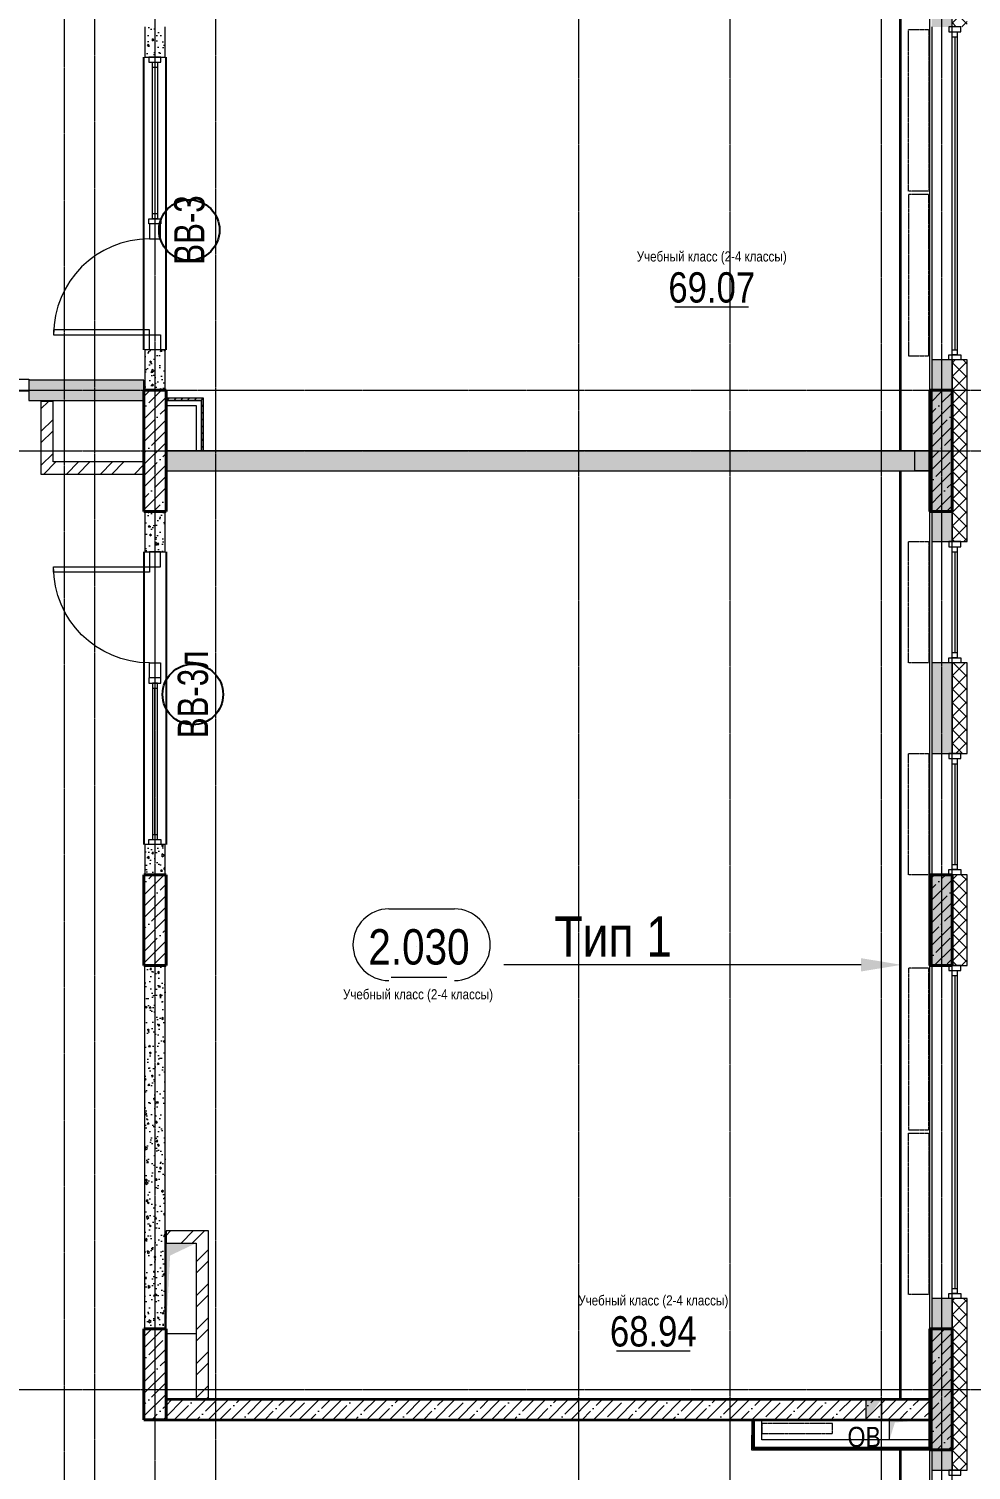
# Model space of a CAD drawing. Header units: millimetres. Extents: x -65509 to 912790, y 446 to 713294.
# Drawn here: x 198845 to 208185, y 152875 to 167156 of the extents above; entities that cross this region are included whole.
import ezdxf
from ezdxf import colors
from ezdxf.entities.mleader import LeaderData, LeaderLine
from ezdxf.enums import TextEntityAlignment as Align
from ezdxf.math import Vec2, Vec3

# ---------------------------------------------------------------- set-up
doc = ezdxf.new("R2010")
doc.units = ezdxf.units.MM
doc.linetypes.add('CENTER2', pattern=[28.575, 19.05, -3.175, 3.175, -3.175])
doc.linetypes.add('HIDDEN2', pattern=[4.7625, 3.175, -1.5875])
doc.layers.get('Defpoints').update_dxf_attribs({"color": 250})
for name, color, linetype, lineweight in [('A-AREA', 250, 'Continuous', 15), ('A-Wall_Материал_Газоблок_Контур', 250, 'Continuous', 0), ('АР_Area', 250, 'Continuous', 5), ('АР_Витраж', 250, 'Continuous', 13), ('АР_Витраж марка', 250, 'Continuous', 9), ('АР_Двери_витраж', 250, 'Continuous', 9), ('АР_Колонны', 250, 'Continuous', 30), ('АР_Окна', 250, 'Continuous', 5), ('АР_площадь пом', 250, 'Continuous', 5), ('АР_Стены ГКЛ', 250, 'Continuous', 15), ('АР_Стены ЖБ', 250, 'Continuous', 35), ('АР_Стены кирпич', 250, 'Continuous', 20), ('АР_Стены ПЕНОблок', 250, 'Continuous', 20), ('АР_Утеплитель', 250, 'Continuous', 0), ('АР_Штриховка', 250, 'Continuous', 0), ('Зашивки ГКЛ на всю высоту', 250, 'Continuous', 25), ('КМ_Фахверки', 250, 'Continuous', 25), ('ОВ_Отопление', 250, 'Continuous', 5), ('ОВ_Шахты', 250, 'Continuous', 5), ('Размеры зашивки ГКЛ', 250, 'Continuous', 0), ('РД_Оси_100', 250, 'Continuous', 0), ('РД_проем_инж перемыч_фахверк', 250, 'Continuous', 18)]:
    doc.layers.add(name, color=color, linetype=linetype, lineweight=lineweight)
doc.layers.add('АР_Отопительные приборы', color=1, linetype='HIDDEN2', lineweight=0, true_color=0xff0000)
doc.layers.add('Зашивка радиаторов тип 1 (фанера и МДФ)', color=7, linetype='Continuous', lineweight=0, true_color=0x000085)
doc.layers.add('РД_Витраж_вн', color=250, linetype='Continuous')
doc.layers.add('РД_Проем', color=250, linetype='Continuous', lineweight=0, plot=False)
doc.styles.add('Arial_09', font='ARIALN.TTF', dxfattribs={"width": 0.9})
doc.styles.add('style1', font='ARIALN.TTF')
pattern_1 = [(45, (142195.16, 127275.07), (-112.2532, 112.2532), []), (45, (142307.41, 127275.07), (-112.2532, 112.2532), [198.4375, -39.6875, 0, -39.6875])]
pattern_2 = [(95, (142195.16, 127275.07), (140.09465, 117.55338), [19.05, -209.55]), (40, (142195.16, 127275.07), (-160.01845, 110.17673), [15.24, -167.6406]), (145.45144, (142206.83, 127284.87), (-19.9238, 227.7301), [16.19, -178.09024]), (91.1842, (142159.24, 127311), (221.41024, 161.9534), [28.575, -314.325]), (141.63556, (142177.7, 127324.5), (-7.0866, 342.8268), [24.285, -267.1356]), (36.18415, (142159.24, 127311), (-7.0866, 342.8268), [22.86, -251.4597]), (66, (142186.18, 127319.97), (179.51998, 34.89515), [19.05, -209.55]), (11, (142186.18, 127319.97), (-86.53993, 173.9412), [15.24, -167.64]), (116.45145, (142201.14, 127322.88), (92.98005, 208.83634), [16.19, -178.08994]), (82.5, (142195.16, 127275.07), (-57.60547, 61.973414), [0, -165.608, 0, -170.18, 0, -168.275]), (52.5, (142195.16, 127275.07), (-23.58973, 118.087), [0, -97.028, 0, -161.798, 0, -64.135]), (12.5, (142155.105, 127235.02), (99.92786, 91.826196), [0, -63.5, 0, -198.12, 0, -262.89]), (2.5, (142137.14, 127217.06), (86.7639, 122.7224), [0, -82.55, 0, -131.572, 0, -186.69])]

# ---------------------------------------------------------------- blocks, each defined once
blk = doc.blocks.new('СОШ_2200_АР_ОСИ_М100_28.05.24')
at = {"layer": 'РД_Оси_100', "linetype": 'CENTER2'}
for p, q in [((63600, -6155), (63600, 139938.679)), ((65100, -6155), (65100, 139938.679)), ((62100, -6155), (62100, 73302.739)), ((43327.994, 26400), (71363.995, 26400))]:
    blk.add_line(p, q, dxfattribs=at)
for points in [[(57300, 139938.679), (57300, -6155)], [(58500, 139938.679), (58500, -6155)], [(65700, -6155), (65700, 139938.679)], [(57000, 70839.76), (57000, -5755), (56700, -6155)], [(57900, 70753.904), (57900, -6155)], [(43327.994, 36300), (71363.995, 36300)], [(43327.994, 35700), (71363.995, 35700)]]:
    blk.add_lwpolyline(points, dxfattribs=at)
blk = doc.blocks.new('otv')
at = {"linetype": 'Continuous'}
blk.add_lwpolyline([(0, -1), (0, 0), (1, 0), (1, -1)], close=True, dxfattribs=at)
blk.add_solid([(0, -1), (0, 0), (0.135, -0.137), (1, 0)], dxfattribs=at)
blk = doc.blocks.new('otv_в_стене')
at = {"linetype": 'Continuous'}
blk.add_lwpolyline([(0, -1), (0, 0), (1, 0), (1, -1)], close=True, dxfattribs=at)
blk.add_solid([(0, -1), (0, 0), (0.5, -0.5), (1, 0)], dxfattribs=at)
blk = doc.blocks.new('MOK-МаркаПом_овал_ареал')
for p, q in [((-2.99, 3.76), (3.52, 3.76)), ((-2.75, -3), (2.75, -3))]:
    blk.add_line(p, q)
for centre, radius, start, end in [((-2.99, 0.21), 3.55, 90, 270), ((3.52, 0.21), 3.55, 270, 90), ((-7.41, 0), 7.16, 0, 0.001)]:
    blk.add_arc(centre, radius, start, end)
at = {"color": 0, "style": 'style1'}
blk.add_attdef('АР-ПОМЕЩЕНИЕ:НОМЕР', text='', height=3, dxfattribs=at).set_placement((0.26, 0), align=Align.MIDDLE)
blk = doc.blocks.new('MOK-МаркаПомещения1')
at = {"layer": 'A-AREA', "color": 0}
blk.add_line((-3.65, -1.94), (3.65, -1.94), dxfattribs=at)
at = {"layer": 'A-AREA', "color": 0, "style": 'style1'}
blk.add_attdef('АР-ПОМЕЩЕНИЕ:ПЛОЩАДЬ', text='', height=3, dxfattribs=at).set_placement((0, 0), align=Align.MIDDLE)
at = {"layer": 'Defpoints', "style": 'style1', "flags": 8}
blk.add_attdef('АР-ПОМЕЩЕНИЕ:НАИМЕНОВАНИЕ', text='', height=1, dxfattribs=at).set_placement((0, 2.96), align=Align.MIDDLE)
blk = doc.blocks.new('МаркаВитража1')
at = {"layer": 'Defpoints'}
blk.add_circle((0, 0), 3, dxfattribs=at)
at = {"color": 0, "linetype": 'ByBlock', "lineweight": -2, "style": 'Arial_09', "width": 0.9}
blk.add_attdef('АР-ОКНО:НАИМЕНОВАНИЕ', text='', height=3, dxfattribs=at).set_placement((0, 0), align=Align.MIDDLE)

msp = doc.modelspace()

# ---------------------------------------------------------------- hatches: boundary and pattern name
at = {"layer": 'АР_Стены ГКЛ', "linetype": 'Continuous', "lineweight": 0}
h = msp.add_hatch(dxfattribs=at)
h.set_pattern_fill('ANSI31', color=256, scale=15, style=0)
h.set_pattern_definition([(45, (142195.157, 127275.073), (-33.67596, 33.67596), [])])
h.paths.add_polyline_path([(200205.157, 163495.073), (200205.157, 163475.073), (200555.157, 163475.073), (200575.157, 163495.073)], flags=0)
h = msp.add_hatch(dxfattribs=at)
h.set_pattern_fill('ANSI31', color=256, scale=15, angle=-360, style=0)
h.set_pattern_definition([(45, (142195.157, 127275.073), (-33.67596, 33.67596), [])])
h.paths.add_polyline_path([(200575.157, 163495.073), (200555.157, 163475.073), (200555.157, 162975.073), (200575.157, 162975.073)], flags=0)
at = {"layer": 'АР_Штриховка', "linetype": 'Continuous', "lineweight": 0}
h = msp.add_hatch(dxfattribs=at)
h.set_pattern_fill('AR-CONC', color=256, angle=-360, style=0)
h.set_pattern_definition([(50, (142195.16, 127275.07), (182.18467, -15.93909), [19.05, -209.55]), (355, (142195.16, 127275.07), (-35.24342, 191.05685), [15.24, -167.6406]), (100.45144, (142210.34, 127273.74), (146.94125, 175.11775), [16.19, -178.09024]), (46.1842, (142195.16, 127325.87), (271.07904, -42.04233), [28.575, -314.325]), (96.63556, (142217.75, 127322.37), (237.4041, 247.4261), [24.285, -267.1356]), (351.18415, (142195.16, 127325.87), (237.4041, 247.4261), [22.86, -251.4597]), (21, (142220.56, 127313.17), (151.6144, -102.2652), [19.05, -209.55]), (326, (142220.56, 127313.17), (61.80203, 184.18797), [15.24, -167.64]), (71.45144, (142233.2, 127304.65), (213.41642, 81.92277), [16.19, -178.08994]), (37.5, (142195.16, 127275.07), (3.088603, 84.55504), [0, -165.608, 0, -170.18, 0, -168.275]), (7.5, (142195.16, 127275.07), (66.81966, 100.180575), [0, -97.028, 0, -161.798, 0, -64.135]), (327.5, (142138.515, 127275.07), (135.590595, -5.728744), [0, -63.5, 0, -198.12, 0, -262.89]), (317.5, (142113.12, 127275.07), (148.12918, 25.42649), [0, -82.55, 0, -131.572, 0, -186.69])])
h.paths.add_polyline_path([(207995.157, 195850.073), (207795.157, 195850.073), (207795.157, 194775.073), (207995.157, 194775.073)], flags=0)
h.paths.add_polyline_path([(207995.157, 193275.073), (207795.157, 193275.073), (207795.157, 192375.073), (207995.157, 192375.073)], flags=0)
h.paths.add_polyline_path([(207995.157, 189075.073), (207795.157, 189075.073), (207795.157, 188175.073), (207995.157, 188175.073)], flags=0)
h.paths.add_polyline_path([(207995.157, 186975.073), (207795.157, 186975.073), (207795.157, 186075.073), (207995.157, 186075.073)], flags=0)
h.paths.add_polyline_path([(207995.157, 182775.073), (207795.157, 182775.073), (207795.157, 180975.073), (207995.157, 180975.073)], flags=0)
h.paths.add_polyline_path([(207995.157, 177675.073), (207795.157, 177675.073), (207795.157, 176775.073), (207995.157, 176775.073)], flags=0)
h.paths.add_polyline_path([(207995.157, 175575.073), (207795.157, 175575.073), (207795.157, 174675.073), (207995.157, 174675.073)], flags=0)
h.paths.add_polyline_path([(207995.157, 173475.073), (207795.157, 173475.073), (207795.157, 171375.073), (207995.157, 171375.073)], flags=0)
h.paths.add_polyline_path([(207995.157, 170175.073), (207795.157, 170175.073), (207795.157, 169275.073), (207995.157, 169275.073)], flags=0)
h.paths.add_polyline_path([(207995.157, 168075.073), (207795.157, 168075.073), (207795.157, 167175.073), (207995.157, 167175.073)], flags=0)
h.paths.add_polyline_path([(207995.157, 163875.073), (207795.157, 163875.073), (207795.157, 162075.073), (207995.157, 162075.073)], flags=0)
h.paths.add_polyline_path([(207995.157, 160875.073), (207795.157, 160875.073), (207795.157, 159975.073), (207995.157, 159975.073)], flags=0)
h.paths.add_polyline_path([(207995.157, 158775.073), (207795.157, 158775.073), (207795.157, 157875.073), (207995.157, 157875.073)], flags=0)
h.paths.add_polyline_path([(207995.157, 154575.073), (207795.157, 154575.073), (207795.157, 152875.074), (207995.157, 152875.074)], flags=0)
h.paths.add_polyline_path([(207995.157, 149575.074), (207795.157, 149575.074), (207795.157, 148675.074), (207995.157, 148675.074)], flags=0)
h.paths.add_polyline_path([(207995.157, 147475.074), (207795.157, 147475.074), (207795.157, 146575.072), (207995.157, 146575.072)], flags=0)
h = msp.add_hatch(dxfattribs=at)
h.set_pattern_fill('ANSI37', color=256, scale=30, angle=-360, style=0)
h.set_pattern_definition([(45, (142195.16, 127275.07), (-67.35192, 67.35192), []), (135, (142195.16, 127275.07), (-67.35192, -67.35192), [])])
h.paths.add_polyline_path([(208145.157, 195700.073), (207995.157, 195850.073), (207995.157, 194775.073), (208145.157, 194775.073)], flags=0)
h.paths.add_polyline_path([(208145.157, 193275.073), (207995.157, 193275.073), (207995.157, 192375.073), (208145.157, 192375.073)], flags=0)
h.paths.add_polyline_path([(208145.157, 189075.073), (207995.157, 189075.073), (207995.157, 188175.073), (208145.157, 188175.073)], flags=0)
h.paths.add_polyline_path([(208145.157, 186975.073), (207995.157, 186975.073), (207995.157, 186075.073), (208145.157, 186075.073)], flags=0)
h.paths.add_polyline_path([(208145.157, 182775.073), (207995.157, 182775.073), (207995.157, 180975.073), (208145.157, 180975.073)], flags=0)
h.paths.add_polyline_path([(208145.157, 177675.073), (207995.157, 177675.073), (207995.157, 176775.073), (208145.157, 176775.073)], flags=0)
h.paths.add_polyline_path([(208145.157, 175575.073), (207995.157, 175575.073), (207995.157, 174675.073), (208145.157, 174675.073)], flags=0)
h.paths.add_polyline_path([(208145.157, 173475.073), (207995.157, 173475.073), (207995.157, 171375.073), (208145.157, 171375.073)], flags=0)
h.paths.add_polyline_path([(208145.157, 170175.073), (207995.157, 170175.073), (207995.157, 169275.073), (208145.157, 169275.073)], flags=0)
h.paths.add_polyline_path([(208145.157, 168075.073), (207995.157, 168075.073), (207995.157, 167175.073), (208145.157, 167175.073)], flags=0)
h.paths.add_polyline_path([(208145.157, 163875.073), (207995.157, 163875.073), (207995.157, 162075.073), (208145.157, 162075.073)], flags=0)
h.paths.add_polyline_path([(208145.157, 160875.073), (207995.157, 160875.073), (207995.157, 159975.073), (208145.157, 159975.073)], flags=0)
h.paths.add_polyline_path([(208145.157, 158775.073), (207995.157, 158775.073), (207995.157, 157875.073), (208145.157, 157875.073)], flags=0)
h.paths.add_polyline_path([(208145.157, 154575.073), (207995.157, 154575.073), (207995.157, 152875.074), (208145.157, 152875.074)], flags=0)
h.paths.add_polyline_path([(208145.157, 149575.074), (207995.157, 149575.074), (207995.157, 148675.074), (208145.157, 148675.074)], flags=0)
h.paths.add_polyline_path([(208145.157, 147475.074), (207995.157, 147475.074), (207995.157, 146575.072), (208145.157, 146575.072)], flags=0)
h = msp.add_hatch(dxfattribs=at)
h.set_pattern_fill('AR-CONC', color=256, angle=45, style=0)
h.set_pattern_definition(pattern_2)
h.paths.add_polyline_path([(199995.157, 163574.073), (200195.157, 163574.073), (200195.157, 163975.073), (199995.157, 163975.073)], flags=0)
h.paths.add_polyline_path([(199995.157, 166875.073), (200195.157, 166875.073), (200195.157, 167176.073), (199995.157, 167176.073)], flags=0)
h = msp.add_hatch(dxfattribs=at)
h.set_pattern_fill('AR-CONC', color=256, angle=45, style=0)
h.set_pattern_definition([(95, (142195.16, 127275.07), (140.09465, 117.55338), [19.05, -209.55]), (40, (142195.16, 127275.07), (-160.01845, 110.17673), [15.24, -167.6406]), (145.45144, (142206.83, 127284.87), (-19.9238, 227.7301), [16.19, -178.09024]), (91.1842, (142159.24, 127311), (221.41024, 161.9534), [28.575, -314.325]), (141.63556, (142177.7, 127324.5), (-7.0866, 342.8268), [24.285, -267.1356]), (36.18415, (142159.24, 127311), (-7.0866, 342.8268), [22.86, -251.4597]), (66, (142186.18, 127319.97), (179.51998, 34.89515), [19.05, -209.55]), (11, (142186.18, 127319.97), (-86.53993, 173.9412), [15.24, -167.64]), (116.45145, (142201.14, 127322.88), (92.98005, 208.83634), [16.19, -178.08994]), (82.5, (142195.16, 127275.07), (-57.60547, 61.973414), [0, -165.608, 0, -170.18, 0, -168.275]), (52.5, (142195.16, 127275.07), (-23.58973, 118.087), [0, -97.028, 0, -161.798, 0, -64.135]), (12.5, (142155.105, 127235.02), (99.92786, 91.826196), [0, -63.5, 0, -198.12, 0, -262.89]), (2.5, (142137.14, 127217.06), (86.7639, 122.7224), [0, -82.55, 0, -131.572, 0, -186.69])])
h.paths.add_polyline_path([(199985.157, 163475.073), (199985.157, 163675.073), (198845.157, 163675.073), (198845.157, 163475.073)], flags=0)
h.paths.add_polyline_path([(196845.157, 163475.073), (196845.157, 163675.073), (196505.157, 163675.073), (196505.157, 163475.073)], flags=0)
h.paths.add_polyline_path([(196505.157, 163475.073), (196505.157, 163675.073), (195705.157, 163675.073), (195705.157, 163475.073)], flags=0)
at = {"layer": 'АР_Штриховка', "linetype": 'Continuous', "lineweight": 5}
h = msp.add_hatch(dxfattribs=at)
h.set_pattern_fill('ANSI35', color=256, scale=25, style=0)
h.set_pattern_definition(pattern_1)
h.paths.add_polyline_path([(199985.157, 162375.073), (200205.157, 162375.073), (200205.157, 163575.073), (199985.157, 163575.073)], flags=0)
h = msp.add_hatch(dxfattribs=at)
h.set_pattern_fill('ANSI35', color=256, scale=25, style=0)
h.set_pattern_definition(pattern_1)
h.paths.add_polyline_path([(207775.157, 162375.073), (207995.157, 162375.073), (207995.157, 163575.073), (207775.157, 163575.073)], flags=0)
at = {"layer": 'АР_Штриховка', "linetype": 'Continuous', "lineweight": 0}
h = msp.add_hatch(dxfattribs=at)
h.set_pattern_fill('ANSI32', color=256, scale=25, style=0)
h.set_pattern_definition([(45, (142195.16, 127275.07), (-168.3798, 168.3798), []), (45, (142307.4, 127275.07), (-168.3798, 168.3798), [])])
h.paths.add_polyline_path([(198965.157, 162745.073), (199085.157, 162865.073), (199085.157, 163465.073), (198965.157, 163465.073)], flags=0)
h = msp.add_hatch(dxfattribs=at)
h.set_pattern_fill('AR-CONC', color=256, angle=45, style=0)
h.set_pattern_definition([(95, (142195.16, 127275.07), (140.09465, 117.55338), [19.05, -209.55]), (40, (142195.16, 127275.07), (-160.01845, 110.17673), [15.24, -167.6406]), (145.45144, (142206.83, 127284.87), (-19.9238, 227.7301), [16.19, -178.09024]), (91.1842, (142159.24, 127311), (221.41024, 161.9534), [28.575, -314.325]), (141.63556, (142177.7, 127324.5), (-7.0866, 342.8268), [24.285, -267.1356]), (36.18415, (142159.24, 127311), (-7.0866, 342.8268), [22.86, -251.4597]), (66, (142186.18, 127319.97), (179.51998, 34.89515), [19.05, -209.55]), (11, (142186.18, 127319.97), (-86.53993, 173.9412), [15.24, -167.64]), (116.45145, (142201.14, 127322.88), (92.98005, 208.83634), [16.19, -178.08994]), (82.5, (142195.16, 127275.07), (-57.60547, 61.973414), [0, -165.608, 0, -170.18, 0, -168.275]), (52.5, (142195.16, 127275.07), (-23.58973, 118.087), [0, -97.028, 0, -161.798, 0, -64.135]), (12.5, (142155.105, 127235.02), (99.92786, 91.826196), [0, -63.5, 0, -198.12, 0, -262.89]), (2.5, (142137.14, 127217.06), (86.7639, 122.7224), [0, -82.55, 0, -131.572, 0, -186.69])])
h.paths.add_polyline_path([(200205.547, 162975.073), (200205.547, 162775.073), (207795.157, 162775.073), (207795.157, 162975.073)], flags=0)
h = msp.add_hatch(dxfattribs=at)
h.set_pattern_fill('ANSI32', color=256, scale=25, style=0)
h.set_pattern_definition([(45, (142195.16, 127275.07), (-168.3798, 168.3798), []), (45, (142307.4, 127275.07), (-168.3798, 168.3798), [])])
h.paths.add_polyline_path([(199985.157, 162745.073), (199985.157, 162865.073), (199085.157, 162865.073), (198965.157, 162745.073)], flags=0)
h = msp.add_hatch(dxfattribs=at)
h.set_pattern_fill('AR-CONC', color=256, angle=45, style=0)
h.set_pattern_definition(pattern_2)
h.paths.add_polyline_path([(199995.157, 158774.073), (200195.157, 158774.073), (200195.157, 159074.073), (199995.157, 159074.073)], flags=0)
h.paths.add_polyline_path([(199995.157, 161974.073), (200195.157, 161974.073), (200195.157, 162376.073), (199995.157, 162376.073)], flags=0)
at = {"layer": 'АР_Штриховка', "linetype": 'Continuous', "lineweight": 5}
h = msp.add_hatch(dxfattribs=at)
h.set_pattern_fill('ANSI35', color=256, scale=25, style=0)
h.set_pattern_definition(pattern_1)
h.paths.add_polyline_path([(199985.157, 157875.073), (200205.157, 157875.073), (200205.157, 158775.073), (199985.157, 158775.073)], flags=0)
h = msp.add_hatch(dxfattribs=at)
h.set_pattern_fill('ANSI35', color=256, scale=25, style=0)
h.set_pattern_definition(pattern_1)
h.paths.add_polyline_path([(207775.157, 157875.073), (207995.157, 157875.073), (207995.157, 158775.073), (207775.157, 158775.073)], flags=0)
at = {"layer": 'АР_Штриховка', "linetype": 'Continuous', "lineweight": 0}
h = msp.add_hatch(dxfattribs=at)
h.set_pattern_fill('AR-CONC', color=256, angle=45, style=0)
h.set_pattern_definition([(95, (142195.16, 127275.07), (140.09465, 117.55338), [19.05, -209.55]), (40, (142195.16, 127275.07), (-160.01845, 110.17673), [15.24, -167.6406]), (145.45144, (142206.83, 127284.87), (-19.9238, 227.7301), [16.19, -178.09024]), (91.1842, (142159.24, 127311), (221.41024, 161.9534), [28.575, -314.325]), (141.63556, (142177.7, 127324.5), (-7.0866, 342.8268), [24.285, -267.1356]), (36.18415, (142159.24, 127311), (-7.0866, 342.8268), [22.86, -251.4597]), (66, (142186.18, 127319.97), (179.51998, 34.89515), [19.05, -209.55]), (11, (142186.18, 127319.97), (-86.5399, 173.9412), [15.24, -167.64]), (116.45145, (142201.14, 127322.88), (92.98005, 208.83634), [16.19, -178.08994]), (82.5, (142195.16, 127275.07), (-57.60547, 61.973414), [0, -165.608, 0, -170.18, 0, -168.275]), (52.5, (142195.16, 127275.07), (-23.58973, 118.087), [0, -97.028, 0, -161.798, 0, -64.135]), (12.5, (142155.105, 127235.02), (99.92786, 91.826196), [0, -63.5, 0, -198.12, 0, -262.89]), (2.5, (142137.14, 127217.06), (86.7639, 122.7224), [0, -82.55, 0, -131.572, 0, -186.69])])
h.paths.add_polyline_path([(199995.157, 154275.073), (200195.157, 154275.073), (200195.157, 155125.073), (199995.157, 155125.073)], flags=0)
h.paths.add_polyline_path([(199995.157, 155125.073), (200195.157, 155125.073), (200195.157, 157876.073), (199995.157, 157876.073)], flags=0)
h = msp.add_hatch(dxfattribs=at)
h.set_pattern_fill('ANSI32', color=256, scale=25, style=0)
h.set_pattern_definition([(45, (142195.16, 127275.07), (-168.3798, 168.3798), []), (45, (142307.4, 127275.07), (-168.3798, 168.3798), [])])
h.paths.add_polyline_path([(200205.157, 155245.073), (200205.157, 155125.073), (200505.157, 155125.073), (200625.157, 155245.073)], flags=0)
h = msp.add_hatch(dxfattribs=at)
h.set_pattern_fill('ANSI32', color=256, scale=25, angle=-360, style=0)
h.set_pattern_definition([(45, (142195.16, 127275.07), (-168.3798, 168.3798), []), (45, (142307.4, 127275.07), (-168.3798, 168.3798), [])])
h.paths.add_polyline_path([(200625.157, 155245.073), (200505.157, 155125.073), (200505.157, 153575.073), (200625.157, 153575.073)], flags=0)
at = {"layer": 'АР_Штриховка', "linetype": 'Continuous', "lineweight": 5}
h = msp.add_hatch(dxfattribs=at)
h.set_pattern_fill('ANSI35', color=256, scale=25, style=0)
h.set_pattern_definition(pattern_1)
h.paths.add_polyline_path([(199985.157, 153375.073), (200205.157, 153375.073), (200205.157, 154275.073), (199985.157, 154275.073)], flags=0)
h = msp.add_hatch(dxfattribs=at)
h.set_pattern_fill('ANSI35', color=256, scale=25, style=0)
h.set_pattern_definition(pattern_1)
h.paths.add_polyline_path([(207775.157, 153075.073), (207995.157, 153075.073), (207995.157, 154275.073), (207775.157, 154275.073)], flags=0)
h = msp.add_hatch(dxfattribs=at)
h.set_pattern_fill('ANSI35', color=256, scale=25, style=0)
h.set_pattern_definition([(45, (142195.16, 127275.07), (-112.2532, 112.2532), []), (45, (142307.41, 127275.07), (-112.2532, 112.2532), [198.4375, -39.6875, 0, -39.6875])])
h.paths.add_polyline_path([(200205.157, 153575.073), (200205.157, 153375.073), (207775.157, 153375.073), (207775.157, 153575.073)], flags=0)

# ---------------------------------------------------------------- linework, layer by layer
at = {"layer": 'A-Wall_Материал_Газоблок_Контур', "linetype": 'Continuous', "lineweight": 0}
for p, q in [((207795.157, 167175.073), (207795.157, 163875.073)), ((207795.157, 162075.073), (207795.157, 160875.073)), ((207795.157, 159975.073), (207795.157, 158775.073)), ((207795.157, 157875.073), (207795.157, 154575.073)), ((207795.157, 152875.074), (207795.157, 149575.074))]:
    msp.add_line(p, q, dxfattribs=at)
at = {"layer": 'АР_Витраж', "linetype": 'Continuous', "lineweight": 5}
for p, q in [((199985.157, 166875.073), (199985.157, 165225.073)), ((200205.157, 166875.073), (200205.157, 165225.073)), ((199985.157, 159074.073), (199985.157, 160724.073)), ((200205.157, 159074.073), (200205.157, 160724.073))]:
    msp.add_line(p, q, dxfattribs=at)
at = {"layer": 'АР_Витраж', "linetype": 'Continuous', "lineweight": 13}
for p, q in [((200070.157, 166775.073), (200120.157, 166775.073)), ((200095.157, 166775.073), (200095.157, 165325.073)), ((200070.157, 165325.073), (200120.157, 165325.073)), ((200070.157, 160624.073), (200120.157, 160624.073)), ((200095.157, 159174.073), (200095.157, 160624.073)), ((200070.157, 159174.073), (200120.157, 159174.073))]:
    msp.add_line(p, q, dxfattribs=at)
for points in [[(200155.157, 166825.073), (200155.157, 166875.073), (200035.157, 166875.073), (200035.157, 166825.073)], [(200070.157, 166825.073), (200120.157, 166825.073), (200120.157, 165275.073), (200070.157, 165275.073)], [(200155.157, 165275.073), (200155.157, 165225.073), (200035.157, 165225.073), (200035.157, 165275.073)], [(200155.157, 160674.073), (200155.157, 160724.073), (200035.157, 160724.073), (200035.157, 160674.073)], [(200070.157, 159124.073), (200120.157, 159124.073), (200120.157, 160674.073), (200070.157, 160674.073)], [(200155.157, 159124.073), (200155.157, 159074.073), (200035.157, 159074.073), (200035.157, 159124.073)]]:
    msp.add_lwpolyline(points, close=True, dxfattribs=at)
at = {"layer": 'АР_Двери_витраж', "linetype": 'Continuous', "lineweight": 9}
for points in [[(200150.157, 165075.073), (200150.157, 165225.073), (200040.157, 165225.073), (200040.157, 165075.073)], [(200040.157, 164125.073), (200040.157, 164175.073), (199090.157, 164175.073), (199090.157, 164125.073)], [(200150.157, 164125.073), (200150.157, 163975.073), (200040.157, 163975.073), (200040.157, 164125.073)], [(198695.157, 163685.073), (198845.157, 163685.073), (198845.157, 163565.073), (198695.157, 163565.073)], [(200150.157, 161824.073), (200150.157, 161974.073), (200040.157, 161974.073), (200040.157, 161824.073)], [(200040.157, 161824.073), (200040.157, 161774.073), (199090.157, 161774.073), (199090.157, 161824.073)], [(200150.157, 160874.073), (200150.157, 160724.073), (200040.157, 160724.073), (200040.157, 160874.073)]]:
    msp.add_lwpolyline(points, close=True, dxfattribs=at)
msp.add_arc((200040.157, 164125.073), 950, 90, 180, dxfattribs=at)
at = {"layer": 'АР_Двери_витраж', "linetype": 'Continuous', "lineweight": 9, "extrusion": (0, 0, -1)}
msp.add_arc((-200040.157, 161824.073), 950, 270, 0, dxfattribs=at)
at = {"layer": 'АР_Колонны', "linetype": 'HIDDEN2', "lineweight": 25}
for p, q in [((199985.157, 163575.073), (200205.157, 163575.073)), ((199985.157, 162375.073), (199985.157, 163575.073)), ((200205.157, 163575.073), (200205.157, 162375.073)), ((207775.157, 163575.073), (207995.157, 163575.073)), ((207775.157, 162375.073), (207775.157, 163575.073)), ((207995.157, 163575.073), (207995.157, 162375.073)), ((200205.157, 162375.073), (199985.157, 162375.073)), ((207995.157, 162375.073), (207775.157, 162375.073)), ((199985.157, 158775.073), (200205.157, 158775.073)), ((199985.157, 157875.073), (199985.157, 158775.073)), ((200205.157, 158775.073), (200205.157, 157875.073)), ((207775.157, 158775.073), (207995.157, 158775.073)), ((207775.157, 157875.073), (207775.157, 158775.073)), ((207995.157, 158775.073), (207995.157, 157875.073)), ((200205.157, 157875.073), (199985.157, 157875.073)), ((207995.157, 157875.073), (207775.157, 157875.073)), ((199985.157, 154275.073), (200205.157, 154275.073)), ((199985.157, 153375.073), (199985.157, 154275.073)), ((200205.157, 154275.073), (200205.157, 153375.073)), ((207775.157, 154275.073), (207995.157, 154275.073)), ((207775.157, 153075.073), (207775.157, 154275.073)), ((207995.157, 154275.073), (207995.157, 153075.073)), ((200205.157, 153375.073), (199985.157, 153375.073)), ((207995.157, 153075.073), (207775.157, 153075.073))]:
    msp.add_line(p, q, dxfattribs=at)
at = {"layer": 'АР_Колонны', "linetype": 'Continuous', "lineweight": 35}
for p, q in [((199985.157, 163575.073), (200205.157, 163575.073)), ((199985.157, 162375.073), (199985.157, 163575.073)), ((200205.157, 162375.073), (200205.157, 163575.073)), ((207775.157, 163575.073), (207995.157, 163575.073)), ((207775.157, 162375.073), (207775.157, 163575.073)), ((207995.157, 162375.073), (207995.157, 163575.073)), ((199985.157, 162375.073), (200205.157, 162375.073)), ((207775.157, 162375.073), (207995.157, 162375.073)), ((199985.157, 158775.073), (200205.157, 158775.073)), ((199985.157, 157875.073), (199985.157, 158775.073)), ((200205.157, 157875.073), (200205.157, 158775.073)), ((207775.157, 158775.073), (207995.157, 158775.073)), ((207775.157, 157875.073), (207775.157, 158775.073)), ((207995.157, 157875.073), (207995.157, 158775.073)), ((199985.157, 157875.073), (200205.157, 157875.073)), ((207775.157, 157875.073), (207995.157, 157875.073)), ((199985.157, 154275.073), (200205.157, 154275.073)), ((199985.157, 153375.073), (199985.157, 154275.073)), ((200205.157, 153375.073), (200205.157, 154275.073)), ((207775.157, 154275.073), (207995.157, 154275.073)), ((207775.157, 153075.073), (207775.157, 154275.073)), ((207995.157, 153075.073), (207995.157, 154275.073)), ((199985.157, 153375.073), (200205.157, 153375.073)), ((207775.157, 153075.073), (207995.157, 153075.073))]:
    msp.add_line(p, q, dxfattribs=at)
at = {"layer": 'АР_Окна', "linetype": 'Continuous', "lineweight": 5}
for p, q in [((207795.157, 167175.073), (207795.157, 163875.073)), ((207997.657, 167075.073), (208047.657, 167075.073)), ((208022.657, 167075.073), (208022.657, 163975.073)), ((207997.657, 163975.073), (208047.657, 163975.073)), ((207795.157, 162075.073), (207795.157, 160875.073)), ((207997.657, 161975.073), (208047.657, 161975.073)), ((208022.657, 161975.073), (208022.657, 160975.073)), ((207997.657, 160975.073), (208047.657, 160975.073)), ((207795.157, 159975.073), (207795.157, 158775.073)), ((207997.657, 159875.073), (208047.657, 159875.073)), ((208022.657, 159875.073), (208022.657, 158875.073)), ((207997.657, 158875.073), (208047.657, 158875.073)), ((207795.157, 157875.073), (207795.157, 154575.073)), ((207997.657, 157775.073), (208047.657, 157775.073)), ((208022.657, 157775.073), (208022.657, 154675.073)), ((207997.657, 154675.073), (208047.657, 154675.073)), ((207795.157, 152875.074), (207795.157, 149575.074))]:
    msp.add_line(p, q, dxfattribs=at)
for points in [[(208082.657, 167125.073), (208082.657, 167175.073), (207962.657, 167175.073), (207962.657, 167125.073)], [(207997.657, 167125.073), (208047.657, 167125.073), (208047.657, 163925.073), (207997.657, 163925.073)], [(208082.657, 163925.073), (208082.657, 163875.073), (207962.657, 163875.073), (207962.657, 163925.073)], [(208082.657, 162025.073), (208082.657, 162075.073), (207962.657, 162075.073), (207962.657, 162025.073)], [(207997.657, 162025.073), (208047.657, 162025.073), (208047.657, 160925.073), (207997.657, 160925.073)], [(208082.657, 160925.073), (208082.657, 160875.073), (207962.657, 160875.073), (207962.657, 160925.073)], [(208082.657, 159925.073), (208082.657, 159975.073), (207962.657, 159975.073), (207962.657, 159925.073)], [(207997.657, 159925.073), (208047.657, 159925.073), (208047.657, 158825.073), (207997.657, 158825.073)], [(208082.657, 158825.073), (208082.657, 158775.073), (207962.657, 158775.073), (207962.657, 158825.073)], [(208082.657, 157825.073), (208082.657, 157875.073), (207962.657, 157875.073), (207962.657, 157825.073)], [(207997.657, 157825.073), (208047.657, 157825.073), (208047.657, 154625.073), (207997.657, 154625.073)], [(208082.657, 154625.073), (208082.657, 154575.073), (207962.657, 154575.073), (207962.657, 154625.073)], [(208082.657, 152825.074), (208082.657, 152875.074), (207962.657, 152875.074), (207962.657, 152825.074)]]:
    msp.add_lwpolyline(points, close=True, dxfattribs=at)
at = {"layer": 'АР_Отопительные приборы'}
for points in [[(207565.157, 167148.636), (207765.157, 167148.636), (207765.157, 165548.636), (207565.157, 165548.636)], [(207765.157, 165515.482), (207565.157, 165515.482), (207565.157, 163915.482), (207765.157, 163915.482)], [(207765.157, 160875.073), (207565.157, 160875.073), (207565.157, 162075.073), (207765.157, 162075.073)], [(207765.157, 158775.073), (207565.157, 158775.073), (207565.157, 159975.073), (207765.157, 159975.073)], [(207765.157, 157848.636), (207565.157, 157848.636), (207565.157, 156248.636), (207765.157, 156248.636)], [(207765.157, 154615.482), (207565.157, 154615.482), (207565.157, 156215.482), (207765.157, 156215.482)], [(206809.509, 153337.984), (206109.509, 153337.984), (206109.509, 153237.984), (206809.509, 153237.984)]]:
    msp.add_lwpolyline(points, close=True, dxfattribs=at)
at = {"layer": 'АР_Стены ГКЛ', "linetype": 'Continuous', "lineweight": 5}
for p, q in [((200205.157, 163495.073), (200205.157, 163475.073)), ((200575.157, 163495.073), (200205.157, 163495.073)), ((200205.157, 163475.073), (200205.157, 163425.073)), ((200555.157, 163475.073), (200205.157, 163475.073)), ((200205.157, 163475.073), (200555.157, 163475.073)), ((200205.157, 163425.073), (200505.157, 163425.073)), ((200505.157, 163425.073), (200505.157, 162975.073)), ((200555.157, 162975.073), (200555.157, 163475.073)), ((200555.157, 163475.073), (200555.157, 162975.073)), ((200575.157, 162975.073), (200575.157, 163495.073)), ((200505.157, 162975.073), (200555.157, 162975.073)), ((200555.157, 162975.073), (200575.157, 162975.073))]:
    msp.add_line(p, q, dxfattribs=at)
at = {"layer": 'АР_Стены ЖБ', "linetype": 'Continuous', "lineweight": 40}
for p, q in [((200205.157, 163575.073), (199985.157, 163575.073)), ((199985.157, 163575.073), (199985.157, 162375.073)), ((200205.157, 162375.073), (200205.157, 163575.073)), ((207995.157, 163575.073), (207775.157, 163575.073)), ((207775.157, 163575.073), (207775.157, 162375.073)), ((207995.157, 162375.073), (207995.157, 163575.073)), ((199985.157, 162375.073), (200205.157, 162375.073)), ((207775.157, 162375.073), (207995.157, 162375.073)), ((200205.157, 158775.073), (199985.157, 158775.073)), ((199985.157, 158775.073), (199985.157, 157875.073)), ((200205.157, 157875.073), (200205.157, 158775.073)), ((207995.157, 158775.073), (207775.157, 158775.073)), ((207775.157, 158775.073), (207775.157, 157875.073)), ((207995.157, 157875.073), (207995.157, 158775.073)), ((199985.157, 157875.073), (200205.157, 157875.073)), ((207775.157, 157875.073), (207995.157, 157875.073)), ((200205.157, 154275.073), (199985.157, 154275.073)), ((199985.157, 154275.073), (199985.157, 153375.073)), ((200205.157, 153375.073), (200205.157, 154275.073)), ((207995.157, 154275.073), (207775.157, 154275.073)), ((207775.157, 154275.073), (207775.157, 153075.073)), ((207995.157, 153075.073), (207995.157, 154275.073)), ((199985.157, 153375.073), (200205.157, 153375.073)), ((207775.157, 153075.073), (207995.157, 153075.073))]:
    msp.add_line(p, q, dxfattribs=at)
at = {"layer": 'АР_Стены ЖБ', "linetype": 'Continuous', "lineweight": 35}
for p, q in [((200205.157, 153575.073), (200205.157, 153375.073)), ((207775.157, 153575.073), (200205.157, 153575.073)), ((207775.157, 153375.073), (207775.157, 153575.073)), ((200205.157, 153375.073), (207775.157, 153375.073))]:
    msp.add_line(p, q, dxfattribs=at)
at = {"layer": 'АР_Стены кирпич', "linetype": 'Continuous', "lineweight": 20}
for p, q in [((199085.157, 163465.073), (198965.157, 163465.073)), ((198965.157, 163465.073), (198965.157, 162745.073)), ((199085.157, 162865.073), (199085.157, 163465.073)), ((199985.157, 162865.073), (199085.157, 162865.073)), ((199985.157, 162745.073), (199985.157, 162865.073)), ((198965.157, 162745.073), (199985.157, 162745.073)), ((200205.157, 155245.073), (200205.157, 155125.073)), ((200625.157, 155245.073), (200205.157, 155245.073)), ((200625.157, 153575.073), (200625.157, 155245.073)), ((200205.157, 155125.073), (200505.157, 155125.073)), ((200505.157, 155125.073), (200505.157, 153575.073)), ((200505.157, 153575.073), (200625.157, 153575.073))]:
    msp.add_line(p, q, dxfattribs=at)
at = {"layer": 'АР_Стены ПЕНОблок', "linetype": 'Continuous', "lineweight": 20}
for p, q in [((199995.157, 167176.073), (199995.157, 166875.073)), ((200195.157, 166875.073), (200195.157, 167176.073)), ((199995.157, 166875.073), (200195.157, 166875.073)), ((200195.157, 163975.073), (199995.157, 163975.073)), ((199995.157, 163975.073), (199995.157, 163574.073)), ((200195.157, 163574.073), (200195.157, 163975.073)), ((207995.157, 163875.073), (207795.157, 163875.073)), ((207795.157, 163875.073), (207795.157, 162075.073)), ((207995.157, 162075.073), (207995.157, 163875.073)), ((199985.157, 163675.073), (198845.157, 163675.073)), ((198845.157, 163675.073), (198845.157, 163475.073)), ((199985.157, 163475.073), (199985.157, 163675.073)), ((199995.157, 163574.073), (200195.157, 163574.073)), ((198845.157, 163475.073), (199985.157, 163475.073)), ((200205.547, 162975.073), (200205.547, 162775.073)), ((207795.157, 162975.073), (200205.547, 162975.073)), ((207795.157, 162775.073), (207795.157, 162975.073)), ((200205.547, 162775.073), (207795.157, 162775.073)), ((200195.157, 162376.073), (199995.157, 162376.073)), ((199995.157, 162376.073), (199995.157, 161974.073)), ((200195.157, 161974.073), (200195.157, 162376.073)), ((199995.157, 161974.073), (200195.157, 161974.073)), ((207795.157, 162075.073), (207995.157, 162075.073)), ((207995.157, 160875.073), (207795.157, 160875.073)), ((207795.157, 160875.073), (207795.157, 159975.073)), ((207995.157, 159975.073), (207995.157, 160875.073)), ((207795.157, 159975.073), (207995.157, 159975.073)), ((200195.157, 159074.073), (199995.157, 159074.073)), ((199995.157, 159074.073), (199995.157, 158774.073)), ((200195.157, 158774.073), (200195.157, 159074.073)), ((199995.157, 158774.073), (200195.157, 158774.073)), ((207995.157, 158775.073), (207795.157, 158775.073)), ((207795.157, 158775.073), (207795.157, 157875.073)), ((207995.157, 157875.073), (207995.157, 158775.073)), ((200195.157, 157876.073), (199995.157, 157876.073)), ((199995.157, 154275.073), (199995.157, 157876.073)), ((200195.157, 154275.073), (200195.157, 157876.073)), ((207795.157, 157875.073), (207995.157, 157875.073)), ((207995.157, 154575.073), (207795.157, 154575.073)), ((207795.157, 154575.073), (207795.157, 152875.074)), ((207995.157, 152875.074), (207995.157, 154575.073)), ((199995.157, 154275.073), (200195.157, 154275.073)), ((207795.157, 152875.074), (207995.157, 152875.074))]:
    msp.add_line(p, q, dxfattribs=at)
at = {"layer": 'АР_Утеплитель', "linetype": 'Continuous', "lineweight": 0}
for p, q in [((208145.157, 163875.073), (207995.157, 163875.073)), ((207995.157, 163875.073), (207995.157, 162075.073)), ((208145.157, 162075.073), (208145.157, 163875.073)), ((207995.157, 162075.073), (208145.157, 162075.073)), ((208145.157, 160875.073), (207995.157, 160875.073)), ((207995.157, 160875.073), (207995.157, 159975.073)), ((208145.157, 159975.073), (208145.157, 160875.073)), ((207995.157, 159975.073), (208145.157, 159975.073)), ((208145.157, 158775.073), (207995.157, 158775.073)), ((207995.157, 158775.073), (207995.157, 157875.073)), ((208145.157, 157875.073), (208145.157, 158775.073)), ((207995.157, 157875.073), (208145.157, 157875.073)), ((208145.157, 154575.073), (207995.157, 154575.073)), ((207995.157, 154575.073), (207995.157, 152875.074)), ((208145.157, 152875.074), (208145.157, 154575.073)), ((207995.157, 152875.074), (208145.157, 152875.074))]:
    msp.add_line(p, q, dxfattribs=at)
at = {"layer": 'Зашивка радиаторов тип 1 (фанера и МДФ)', "linetype": 'Continuous', "lineweight": 0}
for p, q in [((207475.157, 172175.073), (207475.157, 162975.073)), ((207487.657, 172175.073), (207487.657, 162975.073)), ((207487.657, 162975.073), (207487.657, 172175.073)), ((207775.157, 162975.073), (207775.157, 172175.073)), ((207475.157, 162975.073), (207775.157, 162975.073)), ((207475.157, 162775.073), (207775.157, 162775.073)), ((207475.157, 162775.073), (207475.157, 153575.073)), ((207487.657, 162775.073), (207487.657, 153575.073)), ((207487.657, 153575.073), (207487.657, 162775.073)), ((207775.157, 153575.073), (207775.157, 162775.073)), ((207475.157, 153575.073), (207775.157, 153575.073)), ((207475.157, 153075.122), (207775.157, 153075.134)), ((207475.157, 153075.122), (207475.157, 147295.073)), ((207487.657, 153075.123), (207487.657, 147295.073)), ((207487.657, 147295.073), (207487.657, 153075.123)), ((207775.157, 147295.073), (207775.157, 153075.134))]:
    msp.add_line(p, q, dxfattribs=at)
at = {"layer": 'Зашивки ГКЛ на всю высоту', "linetype": 'Continuous', "lineweight": 0}
for p, q in [((206009.672, 153375.073), (206009.418, 153075.064)), ((206009.672, 153375.073), (206109.672, 153374.988)), ((206022.172, 153375.062), (206021.928, 153087.565)), ((206021.939, 153100.065), (206022.172, 153375.062)), ((206034.428, 153087.565), (206034.672, 153375.052)), ((206034.672, 153375.052), (206034.439, 153100.065)), ((206109.502, 153175.068), (206109.672, 153374.988)), ((207775.156, 153100.134), (206021.939, 153100.065)), ((206034.439, 153100.065), (207775.156, 153100.134)), ((207775.153, 153175.134), (206109.502, 153175.068)), ((207775.156, 153100.134), (207775.153, 153175.134)), ((207775.157, 153075.134), (207775.156, 153100.134)), ((206009.418, 153075.064), (207775.157, 153075.134)), ((206021.928, 153087.565), (207775.157, 153087.634)), ((207775.157, 153087.634), (206034.428, 153087.565))]:
    msp.add_line(p, q, dxfattribs=at)
at = {"layer": 'КМ_Фахверки', "lineweight": 5}
msp.add_lwpolyline([(212895.157, 195850.073), (236595.157, 195849.49), (236595.157, 127175.073), (256895.157, 127175.073), (256895.126, 262175.073), (215195.161, 262175.073), (215195.161, 256175.073), (179595.157, 256175.073), (179595.157, 227875.073), (142095.157, 227875.073), (142095.157, 140675.073), (169895.157, 140675.073), (169895.157, 153775.073), (162395.157, 153775.073), (162395.157, 195850.073), (187695.157, 195850.073), (187695.157, 127175.073), (225395.157, 127175.073), (225395.157, 140875.073), (207995.156, 140875.08), (207995.156, 195850.073), (212896.745, 195850.073)], dxfattribs=at)
at = {"layer": 'РД_Витраж_вн', "linetype": 'Continuous', "lineweight": -3}
for p, q in [((199985.157, 163975.073), (199985.157, 166875.073)), ((200205.157, 163975.073), (200205.157, 166875.073)), ((199985.157, 161974.073), (199985.157, 159074.073)), ((200205.157, 161974.073), (200205.157, 159074.073))]:
    msp.add_line(p, q, dxfattribs=at)
at = {"layer": 'РД_Проем', "linetype": 'Continuous', "lineweight": 0}
for p, q in [((199985.157, 163975.073), (199985.157, 166875.073)), ((200205.157, 163975.073), (200205.157, 166875.073)), ((199985.157, 161974.073), (199985.157, 159074.073)), ((200205.157, 161974.073), (200205.157, 159074.073))]:
    msp.add_line(p, q, dxfattribs=at)
at = {"layer": 'РД_проем_инж перемыч_фахверк', "linetype": 'Continuous', "lineweight": 18}
for p, q in [((199985.157, 166875.073), (199985.157, 163975.073)), ((200205.157, 166875.073), (200205.157, 163975.073)), ((199985.157, 161974.073), (199985.157, 159074.073)), ((200205.157, 161974.073), (200205.157, 159074.073))]:
    msp.add_line(p, q, dxfattribs=at)

# ---------------------------------------------------------------- block references
at = {"layer": 'АР_Area', "linetype": 'Continuous', "lineweight": 5}
ref = msp.add_blockref('MOK-МаркаПом_овал_ареал', (202712.074, 158060.317), dxfattribs=dict(at, xscale=100, yscale=100, zscale=100))
ref.add_attrib('АР-ПОМЕЩЕНИЕ:НОМЕР', '2.030', dxfattribs={"layer": '0', "color": 0, "height": 350, "style": 'style1'}).set_placement((202712.074, 158060.317), align=Align.MIDDLE)
ref.add_attrib('АР-ПОМЕЩЕНИЕ:НАИМЕНОВАНИЕ', 'Учебный класс (2-4 классы)', dxfattribs={"layer": 'Defpoints', "color": 2, "height": 100, "style": 'style1'}).set_placement((202702.658, 157578.924), align=Align.MIDDLE)
at = {"layer": 'АР_Витраж марка', "linetype": 'Continuous', "lineweight": 9, "xscale": 100, "yscale": 100, "zscale": 100}
for p, rotation, values in [((200435.676, 165162.271), 89.99999999999999, {'АР-ОКНО:НАИМЕНОВАНИЕ': 'ВВ-3'}), ((200471.208, 160561.284), 90, {'АР-ОКНО:НАИМЕНОВАНИЕ': 'ВВ-3л'})]:
    msp.add_blockref('МаркаВитража1', p, dxfattribs=dict(at, rotation=rotation)).add_auto_attribs(values)
at = {"layer": 'АР_площадь пом', "linetype": 'Continuous', "lineweight": 5}
ref = msp.add_blockref('MOK-МаркаПомещения1', (205614, 164594.126), dxfattribs=dict(at, xscale=100, yscale=100, zscale=100))
ref.add_attrib('АР-ПОМЕЩЕНИЕ:НАИМЕНОВАНИЕ', 'Учебный класс (2-4 классы)', dxfattribs={"layer": 'Defpoints', "height": 100, "style": 'style1'}).set_placement((205614, 164889.688), align=Align.MIDDLE)
ref.add_attrib('АР-ПОМЕЩЕНИЕ:ПЛОЩАДЬ', '69.07', dxfattribs={"layer": 'A-AREA', "color": 0, "height": 300, "style": 'style1'}).set_placement((205614, 164594.126), align=Align.MIDDLE)
ref = msp.add_blockref('MOK-МаркаПомещения1', (205034.757, 154250.753), dxfattribs=dict(at, xscale=100, yscale=100, zscale=100))
ref.add_attrib('АР-ПОМЕЩЕНИЕ:НАИМЕНОВАНИЕ', 'Учебный класс (2-4 классы)', dxfattribs={"layer": 'Defpoints', "height": 100, "style": 'style1'}).set_placement((205034.757, 154546.315), align=Align.MIDDLE)
ref.add_attrib('АР-ПОМЕЩЕНИЕ:ПЛОЩАДЬ', '68.94', dxfattribs={"layer": 'A-AREA', "color": 0, "height": 300, "style": 'style1'}).set_placement((205034.757, 154250.753), align=Align.MIDDLE)
at = {"layer": 'ОВ_Отопление', "yscale": 200}
for name, p, xscale in [('otv_в_стене', (207625.157, 162975.073), 150), ('otv_в_стене', (207145.157, 153575.073), 150), ('otv', (207375.157, 153375.073), 400)]:
    msp.add_blockref(name, p, dxfattribs=dict(at, xscale=xscale))
at = {"layer": 'ОВ_Шахты', "xscale": 300, "yscale": 900, "zscale": 1400}
msp.add_blockref('otv', (200205.157, 155125.073), dxfattribs=at)
at = {"layer": 'РД_Оси_100'}
msp.add_blockref('СОШ_2200_АР_ОСИ_М100_28.05.24', (142195.157, 127275.073), dxfattribs=at)

# ---------------------------------------------------------------- texts
at = {"layer": 'ОВ_Отопление', "insert": (207124.518, 153202.953), "char_height": 200, "width": 590.00022, "attachment_point": 5, "style": 'style1'}
msp.add_mtext('ОВ', dxfattribs=at)

# ---------------------------------------------------------------- leaders
at = {"layer": 'Размеры зашивки ГКЛ'}
ml = msp.add_multileader_mtext('Standard', dxfattribs=at)
ml.set_content('\\pxsm1;Тип 1 ', color=(0, 0, 138), style='style1')
ml.set_leader_properties(color=256, linetype='ByLayer', lineweight=9)
ml.build(insert=Vec2(0, 0))
ml.multileader.update_dxf_attribs({"has_dogleg": 0, "text_left_attachment_type": 6, "text_right_attachment_type": 6, "text_bottom_attachment_type": 10, "dogleg_length": 25, "arrow_head_size": 400})
ctx = ml.context
ctx.base_point, ctx.char_height, ctx.arrow_head_size, ctx.landing_gap_size, ctx.plane_origin = Vec3(204003.944, 157882.059), 400, 400, 50, Vec3(198065.574, 164852.624)
ctx.left_attachment, ctx.right_attachment, ctx.top_attachment = 6, 6, 10
notes = []
notes.append((ctx, [(1, (1, 1, 0), (205199.339, 157882.059), (-1, 0), 25, [(1, [(207494.449, 157882.059)], 0, [])])]))
ctx.mtext.insert, ctx.mtext.width, ctx.mtext.defined_height, ctx.mtext.line_spacing_factor, ctx.mtext.flow_direction = Vec3(204053.944, 158362.059), 1668.44707, 600, 0.3, 5
for ctx, leaders in notes:
    for number, flags, end, landing, length, lines in leaders:
        leader = LeaderData()
        leader.index, (leader.has_last_leader_line, leader.has_dogleg_vector, leader.attachment_direction) = number, flags
        leader.last_leader_point, leader.dogleg_vector, leader.dogleg_length = Vec3(end), Vec3(landing), length
        for number, points, colour, breaks in lines:
            line = LeaderLine()
            line.index, line.vertices, line.color, line.breaks = number, Vec3.list(points), colors.encode_raw_color(colour), breaks
            leader.lines.append(line)
        ctx.leaders.append(leader)

doc.saveas('drawing.dxf')
